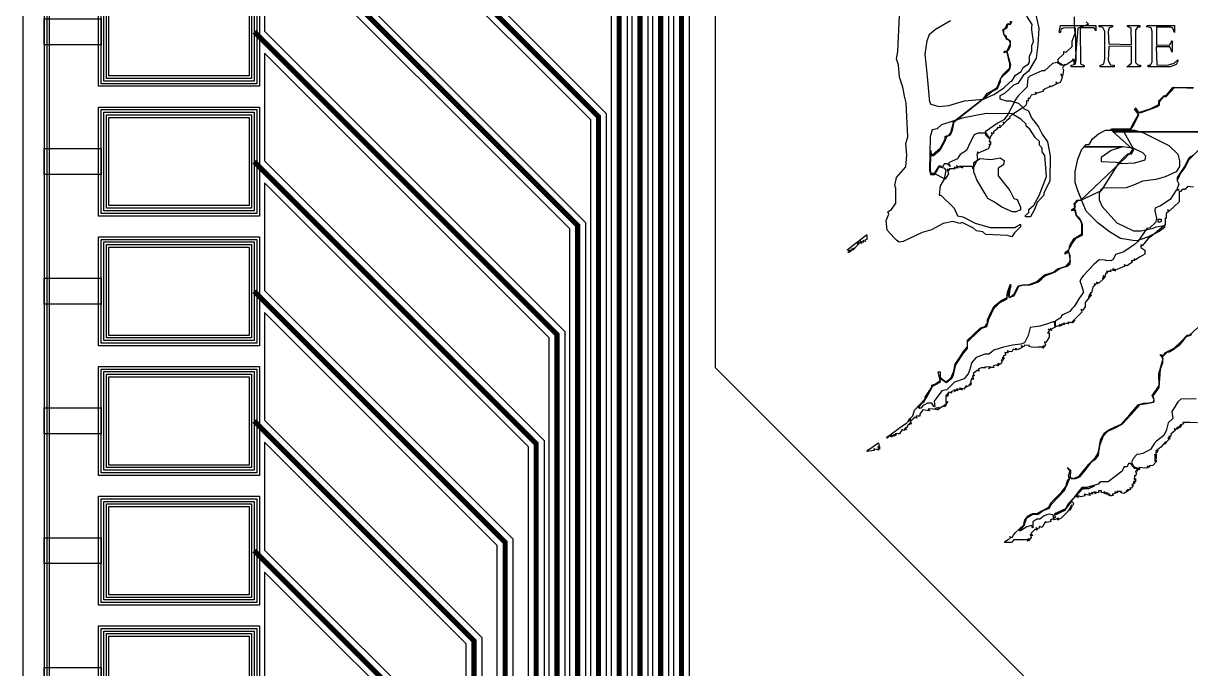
# Model space of a CAD drawing. Extents: x -87611 to 96139, y 77822 to 138139.
# Drawn here: x 86139 to 88389, y 85318 to 86561 of the extents above; entities that cross this region are included whole.
import ezdxf

# ---------------------------------------------------------------- set-up
doc = ezdxf.new("R2010")
doc.units = 0
doc.header["$MEASUREMENT"] = 0
doc.layers.get('0').update_dxf_attribs({"color": 6})
for name, color, linetype in [('L12D0 Etch', 190, 'Continuous'), ('L14D0 Au', 2, 'Continuous'), ('L15D0 PVIA', 7, 'Continuous'), ('L3D0 Base', 3, 'Continuous'), ('L4D0 Cntr', 1, 'Continuous'), ('L7D0 DE', 42, 'Continuous'), ('L8D0 Wire', 5, 'Continuous')]:
    doc.layers.add(name, color=color, linetype=linetype)

# ---------------------------------------------------------------- blocks, each defined once
blk = doc.blocks.new('_128TRCE200')
at = {"layer": 'L14D0 Au'}
blk.add_lwpolyline([(-1631.348, 3069.8), (-2227.174, 3665.626), (-3069.8, 3665.626), (-3367.713, 3367.713), (-3923.773, 3923.773), (-3898.57, 3948.975), (-3898.57, 4020.192), (-3948.975, 4070.598), (-4020.192, 4070.598), (-4045.395, 4045.395), (-4490, 4490), (-4490, 4535), (-4376.213, 4535), (-3557.601, 3716.388), (-196.132, 3716.388)], dxfattribs=at)
for points in [[(582.795, 2979.887), (-183.706, 3746.388), (-3545.175, 3746.388), (-4333.787, 4535), (-4126.213, 4535), (-3347.601, 3756.388), (-179.564, 3756.388), (586.582, 2990.242), (586.582, 2983.674)], [(616.582, 2971.247), (616.582, 3002.669), (-167.137, 3786.388), (-3335.175, 3786.388), (-4083.787, 4535), (-3876.213, 4535), (-3137.601, 3796.388), (-162.995, 3796.388), (626.582, 3006.811), (626.582, 2981.247)], [(656.582, 2968.821), (656.582, 3019.237), (-150.569, 3826.388), (-3125.175, 3826.388), (-3833.787, 4535), (-3626.213, 4535), (-2927.601, 3836.388), (-146.427, 3836.388), (666.582, 3023.379), (666.582, 2978.821)], [(696.582, 2966.395), (696.582, 3035.806), (-134, 3866.388), (-2915.175, 3866.388), (-3583.787, 4535), (-3376.213, 4535), (-2717.601, 3876.388), (-129.858, 3876.388), (706.582, 3039.948), (706.582, 2976.395)], [(736.582, 2963.968), (736.582, 3052.374), (-117.432, 3906.388), (-2705.175, 3906.388), (-3333.787, 4535), (-3126.213, 4535), (-2507.601, 3916.388), (-113.289, 3916.388), (746.582, 3056.516), (746.582, 2973.968)], [(776.582, 2961.542), (776.582, 3068.943), (-100.863, 3946.388), (-2495.175, 3946.388), (-3083.787, 4535), (-2876.213, 4535), (-2297.601, 3956.388), (-96.721, 3956.388), (786.582, 3073.085), (786.582, 2971.542)], [(816.582, 2959.115), (816.582, 3085.511), (-84.294, 3986.388), (-2285.175, 3986.388), (-2833.787, 4535), (-2626.213, 4535), (-2087.601, 3996.388), (-80.152, 3996.388), (826.582, 3089.654), (826.582, 2969.115)], [(489.671, 2377.647), (482.6, 2384.718), (622.254, 2524.371), (449.013, 2697.612), (465.65, 2714.249), (614.142, 2714.249), (856.582, 2956.689), (856.582, 3102.08), (-67.726, 4026.388), (-2075.175, 4026.388), (-2583.787, 4535), (-2376.213, 4535), (-1897.601, 4056.388), (-55.3, 4056.388), (886.582, 3114.506), (886.582, 2944.263), (551.543, 2609.224), (636.396, 2524.371)], [(678.823, 2524.371), (593.97, 2609.224), (916.582, 2931.836), (916.582, 3126.933), (-42.873, 4086.388), (-1885.175, 4086.388), (-2333.787, 4535), (-2126.213, 4535), (-1707.601, 4116.388), (-30.447, 4116.388), (996.079, 3089.862), (996.079, 2841.628)], [(1026.079, 2829.202), (1026.079, 3102.288), (-18.02, 4146.388), (-1695.175, 4146.388), (-2083.787, 4535), (-1876.213, 4535), (-1497.601, 4156.388), (-13.878, 4156.388), (1036.079, 3106.43), (1036.079, 2839.202)], [(1066.079, 2826.775), (1066.079, 3118.857), (-1.452, 4186.388), (-1485.175, 4186.388), (-1833.787, 4535), (-1626.213, 4535), (-1287.601, 4196.388), (2.69, 4196.388), (1076.079, 3122.999), (1076.079, 2836.775)]]:
    blk.add_lwpolyline(points, close=True, dxfattribs=at)
at = {"layer": 'L3D0 Base', "const_width": 10}
blk.add_lwpolyline([(-2375, 4555), (-1891.388, 4071.388), (-49.086, 4071.388)], dxfattribs=at)
at = {"layer": 'L8D0 Wire', "const_width": 10}
for points in [[(-4375, 4555), (-3551.388, 3731.388), (-189.919, 3731.388), (561.582, 2979.887), (512.157, 2930.463)], [(-4125, 4555), (-3341.388, 3771.388), (-173.35, 3771.388), (601.582, 2996.456), (601.582, 2977.461), (533.371, 2909.249)], [(-3875, 4555), (-3131.388, 3811.388), (-156.782, 3811.388)], [(-3625, 4555), (-2921.388, 3851.388), (-140.213, 3851.388)], [(-3375, 4555), (-2711.388, 3891.388), (-123.645, 3891.388)], [(-3125, 4555), (-2501.388, 3931.388), (-107.076, 3931.388)], [(-2875, 4555), (-2291.388, 3971.388), (-90.508, 3971.388)], [(-2625, 4555), (-2081.388, 4011.388), (-73.939, 4011.388)], [(-2125, 4555), (-1701.388, 4131.388), (-24.234, 4131.388), (1011.079, 3096.075), (1011.079, 2835.415), (809.142, 2633.478)], [(-1875, 4555), (-1491.388, 4171.388), (-7.665, 4171.388), (1051.079, 3112.643), (1051.079, 2832.988), (830.355, 2612.264)]]:
    blk.add_lwpolyline(points, dxfattribs=at)
blk = doc.blocks.new('_LOGO_BEEST')
at = {"layer": 'L14D0 Au'}
for points in [[(-564.441, 247.902), (-593.185, 231.329), (-605.342, 220.901), (-610.233, 209.457), (-614.128, 183.758), (-611.57, 159.954), (-608.305, 126.419), (-605.44, 97.675), (-605.112, 91.288), (-602.329, 86.894), (-586.797, 82.557), (-567.634, 84.284), (-537.293, 93.481), (-500.564, 96.559), (-480.984, 105.895), (-462.239, 118.174), (-449.229, 129.957), (-446.134, 131.21), (-439.074, 142.782), (-428.031, 150.349), (-424.028, 157.828), (-414.332, 164.591), (-411.986, 167.938), (-411.96, 174.006), (-411.937, 180.074), (-407.466, 188.72), (-407.423, 199.876), (-404.386, 207.861), (-407.38, 230.217), (-407.312, 235.459), (-407.241, 240.7), (-416.985, 256.535)], [(-400.858, 262.027), (-394.024, 233.411), (-395.819, 201.473), (-399.134, 175.542), (-414.16, 150.952), (-424.155, 142.177), (-434.575, 127.032), (-442.73, 123.931), (-460.23, 107.938), (-469.425, 103.182), (-469.425, 97.383), (-457.078, 93.683), (-449.245, 93.683), (-433.408, 88.98), (-422.696, 77.928), (-413.915, 74.291), (-408.078, 60.947), (-394.824, 43.381), (-387.58, 29.144), (-377.416, 14.367), (-372.02, -12.51), (-372.813, -60.417), (-384.79, -84.398), (-384.79, -88.433), (-397.542, -102.268), (-402.459, -116.203), (-410.475, -129.881), (-419.921, -129.881), (-419.921, -127.182), (-413.534, -121.402), (-413.534, -115.793), (-403.844, -107.64), (-393.181, -88.774), (-379.45, -52.44), (-382.699, -12.158), (-387.984, -4.613), (-387.984, 2.05), (-392.673, 8.25), (-392.775, 14.879), (-401.193, 22.622), (-411.555, 38.59), (-418.325, 44.675), (-418.325, 48.344), (-428.705, 58.043), (-446.271, 68.727), (-495.774, 68.868), (-542.084, 60.038), (-582.006, 46.976), (-589.991, 39.726), (-600.004, 37.619), (-603.395, 24.219), (-604.843, -39.804), (-603.192, -48.44), (-594.781, -48.337), (-585.918, -33.74), (-577.216, -35.873), (-573.13, -39.863), (-576.808, -57.221), (-584.027, -69.996), (-586.026, -88.36), (-583.178, -88.36), (-557.366, -113.253), (-550.826, -128.038), (-540.487, -130.207), (-516.534, -142.338), (-487.79, -150.68), (-440.26, -150.637), (-429.503, -143.989), (-429.503, -149.359), (-441.075, -160.931), (-446.015, -168.471), (-454.255, -166.226), (-496.244, -164.21), (-502.162, -159.053), (-514.535, -157.161), (-520.065, -152.156), (-541.651, -141.296), (-546.187, -143.037), (-560.061, -139.152), (-578.298, -142.938), (-601.169, -155.076), (-618.735, -160.506), (-655.463, -177.478), (-663.447, -179.196), (-668.238, -174.801), (-668.238, -174.805), (-673.028, -170.411), (-686.234, -155.902), (-688.396, -137.067), (-683.209, -124.718), (-684.871, -120.387), (-678.301, -115.786), (-669.896, -103.533), (-669.439, -74.789), (-671.985, -69.867), (-668.651, -54.029), (-650.748, -33.553), (-648.529, -10.913), (-650.244, 11.443), (-646.772, 24.218), (-649.828, 89.691), (-653.337, 102.466), (-656.467, 120.032), (-662.537, 139.194), (-664.705, 163.148), (-668.411, 174.326), (-665.606, 188.698), (-662.947, 257.704)]]:
    blk.add_lwpolyline(points, dxfattribs=at)
for points in [[(-332.093, 159.155), (-332.093, 162.003), (-324.157, 163.995), (-322.404, 171.132), (-323.31, 233.411), (-343.971, 234.38), (-351.207, 232.564), (-353.236, 224.479), (-354.766, 226.01), (-352.572, 239), (-284.186, 239), (-284.284, 228.62), (-287.539, 234.209), (-314.59, 234.209), (-313.729, 164.745), (-306.543, 161.592), (-306.543, 159.155)], [(-197.953, 159.157), (-224.301, 159.259), (-215.519, 165.812), (-215.519, 199.17), (-259.433, 198.282), (-260.247, 171.134), (-256.159, 163.15), (-249.053, 162.129), (-249.053, 159.158), (-276.2, 159.158), (-276.2, 160.376), (-276.202, 160.375), (-276.202, 161.593), (-269.024, 164.746), (-266.998, 174.327), (-266.666, 227.024), (-270.691, 235.009), (-277.797, 236.029), (-277.797, 239.001), (-252.247, 239.001), (-252.247, 236.023), (-258.627, 233.998), (-260.387, 226.987), (-259.433, 203.071), (-215.402, 202.182), (-216.317, 233.412), (-223.503, 236.565), (-223.503, 239.001), (-199.55, 239.001), (-199.55, 235.807), (-204.228, 235.807), (-207.534, 229.63), (-207.534, 167.369), (-202.515, 162.351), (-197.953, 162.351)], [(-183.58, 159.157), (-183.582, 162.351), (-178.904, 162.351), (-175.598, 168.528), (-175.64, 227.024), (-177.608, 234.373), (-186.723, 236.196), (-184.989, 239.001), (-132.481, 239.001), (-132.581, 232.214), (-132.683, 225.428), (-135.833, 233.322), (-139.666, 235.758), (-153.639, 235.784), (-167.612, 235.807), (-167.612, 200.547), (-141.347, 201.474), (-137.318, 209.459), (-137.395, 187.102), (-141.906, 197.482), (-167.719, 197.482), (-166.812, 163.149), (-146.053, 162.133), (-133.278, 165.848), (-126.092, 172.489), (-126.092, 170.125), (-129.542, 163.677), (-140.361, 159.157)], [(-204.896, -176.19), (-213.151, -175.901), (-224.798, -173.79), (-224.772, -173.792), (-236.419, -171.681), (-258.182, -158.752), (-280.194, -141.858), (-302.751, -119.367), (-318.102, -81.176), (-324.273, -63.61), (-324.273, -42.561), (-318.958, -18.898), (-311.047, 0.265), (-306.875, 4.689), (-232.99, 4.689), (-254.644, -2.385), (-273.806, -15.969), (-273.806, -23.688), (-245.062, -24.644), (-235.481, -27.551), (-208.936, -25.781), (-189.171, -20.458), (-188.116, -13.045), (-193.962, -6.572), (-211.991, 2.537), (-232.99, 4.689), (-306.875, 4.689), (-302.762, 9.048), (-297.233, 9.048), (-290.462, 20.003), (-279.317, 29.788), (-265.833, 36.973), (-237.887, 36.994), (-209.942, 36.994), (-193.973, 32.517), (-143.549, 7.193), (-126.415, -9.535), (-122.929, -22.091), (-122.929, -32.892), (-129.312, -43.219), (-150.875, -52.837), (-168.44, -57.79), (-193.991, -61.493), (-208.363, -67.917), (-225.928, -74.461), (-269.044, -75.01), (-274.878, -77.619), (-277.827, -85.376), (-277.755, -97.144), (-271.921, -109.919), (-243.892, -141.352), (-211.837, -157.028), (-197.182, -157.025), (-173.553, -152.096), (-168.192, -149.227), (-151.671, -147.035), (-151.671, -150.478), (-162.051, -158.276), (-184.541, -169.508)], [(-437.638, -120.3), (-444.674, -120.215), (-455.181, -115.731), (-455.181, -115.73), (-465.688, -111.246), (-479.805, -101.669), (-492.612, -94.592), (-497.768, -85.967), (-513.489, -58.82), (-519.391, -43.131), (-519.727, -25.457), (-506.952, -17.94), (-486.192, -19.395), (-468.771, -16.563), (-461.248, -21.493), (-462.239, -30.033), (-472.496, -36.463), (-472.619, -51.236), (-450.17, -79.07), (-442.344, -94.514), (-435.954, -96.542), (-429.503, -111.125), (-429.503, -116.593)], [(-162.51, -140.839), (-164.419, -138.93), (-164.419, -134.672), (-158.032, -134.672), (-158.032, -139.121)]]:
    blk.add_lwpolyline(points, close=True, dxfattribs=at)
at = {"layer": 'L3D0 Base'}
for points in [[(-97.256, -10.91), (-106.607, -20.492), (-113.053, -33.426), (-127.687, -55.246), (-127.653, -57.831), (-127.616, -60.414), (-124.537, -54.026), (-121.462, -47.639), (-111.893, -34.864), (-105.187, -20.492), (-86.309, -1.329)], [(-64.9, 33.968), (-250.872, 33.968), (-256.259, 38.849), (-253.408, 39.389), (-217.718, 39.389), (-210.233, 52.834), (-202.744, 66.28), (-202.744, 68.26), (-209.703, 77.673), (-208.402, 78.893), (-207.098, 80.109), (-206.462, 78.338), (-205.823, 76.569), (-201.802, 71.071), (-179.589, 78.138), (-175.597, 80.128), (-171.605, 82.115), (-162.822, 86.238), (-162.822, 93.436), (-153.197, 103.061), (-150.362, 103.963), (-147.53, 104.861), (-135.516, 119.233), (-96.249, 119.233)], [(-95.678, -72.734), (-102, -72.129), (-108.322, -71.527), (-106.978, -72.874), (-112.517, -77.078), (-115.115, -77.131), (-117.713, -77.181), (-121.662, -81.938), (-122.678, -81.311), (-123.695, -80.687), (-123.723, -90.932), (-123.761, -101.181), (-132.993, -109.986), (-142.228, -118.788), (-146.055, -116.592), (-143.809, -119.081), (-148.45, -123.719), (-148.45, -133.259), (-149.648, -132.523), (-150.845, -131.784), (-150.683, -140.813), (-150.602, -145.501), (-157.731, -151.268), (-170.657, -162.271), (-177.84, -168.257), (-183.083, -171.619), (-194.966, -185.832), (-197.417, -184.316), (-197.417, -189.241), (-189.966, -194.125), (-189.966, -201.782), (-198.783, -207.424), (-207.604, -213.063), (-211.218, -210.83), (-208.942, -214.517), (-213.121, -214.897), (-214.437, -214.666), (-215.753, -214.439), (-214.044, -217.202), (-223.778, -224.4), (-229.891, -222.8), (-229.108, -224.07), (-228.322, -225.339), (-245.261, -232.213), (-251.446, -230.186), (-249.051, -232.045), (-246.656, -233.907), (-251.761, -233.283), (-256.867, -232.663), (-255.251, -235.276), (-261.028, -235.657), (-262.344, -235.426), (-263.66, -235.198), (-261.639, -238.473), (-264.957, -238.473), (-265.999, -242.615), (-267.038, -246.76), (-269.368, -242.992), (-271.108, -249.654), (-267.415, -247.833), (-278.54, -257.689), (-282.751, -256.073), (-281.775, -257.651), (-280.801, -259.233), (-282.891, -259.42), (-284.981, -259.61), (-287.613, -259.152), (-286.715, -260.608), (-285.814, -262.065), (-290.236, -265.732), (-291.275, -271.265), (-292.31, -276.798), (-295.261, -276.798), (-293.221, -282.113), (-296.624, -280.011), (-298.517, -284.948), (-294.568, -282.509), (-304.942, -295.091), (-304.942, -303.234), (-309.951, -310.386), (-312.889, -308.571), (-311.938, -311.047), (-310.99, -313.524), (-321.095, -323.507), (-331.203, -333.488), (-324.903, -328.697), (-329.513, -334.558), (-338.308, -333.266), (-336.424, -336.311), (-346.293, -334.863), (-344.34, -338.023), (-349.655, -335.983), (-349.655, -339.417), (-352.131, -338.466), (-354.611, -337.518), (-352.661, -340.674), (-359.158, -340.674), (-369.391, -346.896), (-370.948, -345.932), (-372.504, -344.972), (-369.89, -349.201), (-375.907, -346.893), (-373.636, -349.164), (-377.192, -353.449), (-374.407, -353.449), (-374.469, -362.232), (-380.582, -372.437), (-382.893, -371.009), (-381.44, -376.604), (-384.032, -379.798), (-386.62, -382.991), (-384.294, -378.506), (-388.779, -381.276), (-395.965, -381.538), (-403.151, -381.797), (-408.328, -381.02), (-413.505, -380.247), (-412.776, -379.065), (-412.046, -377.886), (-421.462, -377.618), (-423.215, -380.456), (-428.426, -378.456), (-426.415, -381.71), (-430.245, -383.759), (-434.075, -385.811), (-436.663, -384.816), (-439.249, -383.824), (-437.084, -387.324), (-443.89, -385.165), (-445.93, -390.483), (-450.571, -389.557), (-455.208, -388.627), (-453.265, -391.774), (-455.355, -391.961), (-457.445, -392.152), (-459.728, -391.812), (-458.82, -394.173), (-457.913, -396.537), (-460.373, -397.482), (-462.834, -398.424), (-460.894, -403.476), (-462.747, -402.332), (-464.596, -401.187), (-462.694, -406.146), (-466.761, -406.146), (-464.746, -408.161), (-466.408, -411.271), (-468.071, -414.377), (-470.292, -413.526), (-472.515, -412.671), (-473.61, -414.446), (-474.708, -416.22), (-470.525, -413.635), (-472.94, -417.54), (-477.409, -415.827), (-479.795, -416.741), (-482.181, -417.658), (-481.295, -419.087), (-480.412, -420.518), (-485.131, -420.518), (-490.982, -422.415), (-486.491, -419.221), (-497.969, -419.545), (-496.818, -421.407), (-505.354, -420.946), (-511.031, -423.868), (-509.942, -425.633), (-508.851, -427.395), (-512.163, -425.349), (-516.439, -428.715), (-520.718, -432.077), (-519.028, -436.484), (-521.822, -436.484), (-520.02, -443.371), (-521.754, -442.301), (-523.488, -441.228), (-524.545, -444.565), (-525.606, -447.902), (-523.765, -449.743), (-526.538, -452.013), (-529.308, -454.287), (-525.316, -452.266), (-525.316, -453.969), (-530.281, -456.536), (-535.246, -459.106), (-533.022, -454.848), (-535.954, -458.407), (-538.889, -461.966), (-542.881, -461.061), (-546.874, -460.16), (-544.478, -461.994), (-542.083, -463.824), (-547.472, -462.758), (-552.862, -461.694), (-551.661, -463.631), (-550.463, -465.571), (-554.06, -464.43), (-557.653, -463.288), (-555.161, -467.318), (-556.86, -466.267), (-558.56, -465.219), (-563.622, -467.159), (-562.038, -469.722), (-567.855, -468.2), (-570.138, -471.014), (-572.424, -473.827), (-570.443, -472.639), (-568.466, -471.45), (-570.362, -476.388), (-573.222, -474.622), (-573.222, -487.772), (-570.028, -485.8), (-570.028, -487.46), (-573.621, -490.95), (-577.214, -494.443), (-572.726, -491.882), (-573.868, -493.726), (-575.006, -495.569), (-579.722, -495.569), (-588.268, -501.158), (-587.179, -499.393), (-586.094, -497.627), (-594.69, -499.271), (-588.393, -501.903), (-597.799, -500.918), (-607.206, -499.935), (-604.67, -504.04), (-617.779, -502.281), (-623.256, -510.639), (-623.256, -514.13), (-626.584, -514.033), (-629.912, -513.933), (-629.032, -518.162), (-632.566, -515.979), (-637.107, -520.33), (-641.645, -524.681), (-640.073, -528.782), (-642.026, -529.989), (-643.978, -531.193), (-641.339, -526.708), (-644.767, -529.718), (-648.198, -532.725), (-646.695, -535.157), (-651.669, -537.066), (-650.525, -538.922), (-649.377, -540.775), (-651.22, -539.636), (-653.067, -538.498), (-653.067, -541.779), (-655.225, -540.949), (-657.383, -540.123), (-662.791, -548.372), (-664.716, -548.132), (-666.64, -547.889), (-668.73, -548.079), (-670.819, -548.266), (-668.867, -551.426), (-671.609, -550.375), (-674.35, -549.32), (-673.287, -551.042), (-672.223, -552.761), (-679.116, -550.958), (-676.851, -554.619), (-679.35, -553.659), (-681.851, -552.701), (-684.262, -554.704), (-686.676, -556.706), (-688.011, -555.371), (-663.446, -537.238), (-656.26, -532.391), (-649.074, -527.541), (-645.082, -524.191), (-641.09, -520.845), (-643.485, -522.027), (-645.881, -523.212), (-641.427, -518.424), (-636.976, -513.634), (-633.901, -502.755), (-623.521, -491.814), (-613.144, -480.873), (-613.144, -477.866), (-600.369, -458.207), (-600.369, -454.265), (-596.776, -453.152), (-593.183, -452.035), (-588.729, -448.9), (-584.279, -445.763), (-585.826, -440.476), (-587.947, -428.5), (-584.4, -428.5), (-584.4, -439.516), (-573.331, -447.959), (-568.672, -444.643), (-564.015, -441.325), (-557.64, -427.701), (-555.369, -414.103), (-547.316, -401.739), (-539.26, -389.376), (-535.48, -384.863), (-531.703, -380.35), (-531.703, -367.515), (-519.508, -356.091), (-507.316, -344.663), (-502.563, -343.001), (-497.81, -341.335), (-495.592, -338.304), (-493.378, -335.272), (-493.378, -328.806), (-487.018, -315.794), (-480.662, -302.779), (-473.682, -297.062), (-466.702, -291.342), (-455.052, -285.787), (-454.931, -280.894), (-454.803, -275.997), (-451.721, -268.012), (-448.637, -260.028), (-449.585, -267.214), (-450.53, -274.4), (-452.208, -284.78), (-449.095, -284.78), (-445.234, -281.745), (-441.373, -278.707), (-437.633, -270.726), (-433.897, -262.745), (-429.103, -261.787), (-424.312, -260.826), (-414.101, -260.826), (-406.232, -258.175), (-398.363, -255.521), (-383.052, -241.851), (-374.591, -239.39), (-366.129, -236.932), (-362.009, -233.689), (-357.886, -230.448), (-341.502, -225.155), (-333.362, -215.48), (-334.428, -207.443), (-335.492, -199.405), (-337.026, -197.871), (-343.27, -201.77), (-343.27, -198.782), (-335.822, -192.924), (-334.69, -188.417), (-333.561, -183.911), (-325.776, -171.578), (-311.333, -163.114), (-311.333, -142.448), (-313.167, -138.961), (-315, -135.471), (-322.239, -126.766), (-324.423, -116.82), (-327.461, -117.612), (-330.495, -118.407), (-330.495, -115.622), (-327.51, -114.028), (-324.529, -112.431), (-325.312, -108.327), (-326.098, -104.222), (-320.418, -97.944), (-313.375, -97.944), (-273.403, -79.003), (-238.646, -24.63), (-239.572, -24.35), (-238.553, -24.487), (-230.687, -16.503), (-222.824, -8.518), (-218.941, -8.518), (-212.048, 0.246), (-214.375, 0.901), (-250.872, 33.968), (-64.9, 33.968)], [(-88.595, -526.983), (-102.496, -526.727), (-116.391, -526.474), (-115.642, -527.681), (-114.897, -528.888), (-121.047, -530.838), (-125.323, -536.302), (-119.123, -531.511), (-120.314, -533.501), (-121.509, -535.488), (-128.105, -539.019), (-125.885, -534.705), (-130.429, -540.247), (-131.726, -539.075), (-133.024, -537.899), (-132.02, -539.664), (-131.012, -541.429), (-135.341, -545.253), (-139.371, -548.809), (-138.887, -549.589), (-140.827, -554.651), (-143.65, -552.904), (-141.548, -558.384), (-145.777, -555.77), (-144.707, -557.504), (-143.634, -559.239), (-147.914, -563.739), (-152.199, -568.24), (-150.923, -565.844), (-149.654, -563.449), (-154.257, -568.704), (-158.858, -573.96), (-168.439, -582.044), (-164.484, -580.051), (-165.433, -582.521), (-166.378, -584.991), (-167.438, -584.336), (-168.502, -583.682), (-168.155, -590.334), (-167.815, -596.984), (-170.457, -587.402), (-170.651, -594.286), (-170.835, -601.166), (-169.238, -600.177), (-167.641, -599.192), (-167.641, -602.573), (-174.39, -609.322), (-181.707, -609.759), (-179.892, -612.697), (-185.375, -610.595), (-184.399, -612.173), (-183.426, -613.751), (-187.602, -614.181), (-201.562, -613.433), (-200.477, -615.189), (-199.395, -616.945), (-206.156, -616.945), (-205.168, -618.542), (-204.185, -620.139), (-207.906, -620.139), (-206.986, -622.534), (-206.069, -624.929), (-206.986, -627.315), (-207.9, -629.704), (-209.958, -628.432), (-210.42, -636.089), (-207.563, -634.323), (-207.563, -641.088), (-208.995, -640.206), (-210.426, -639.32), (-211.371, -641.79), (-212.322, -644.26), (-210.342, -643.259), (-208.361, -642.261), (-211.465, -644.772), (-214.565, -647.286), (-212.241, -647.286), (-213.979, -650.526), (-215.71, -653.764), (-217.266, -652.803), (-218.822, -651.839), (-217.943, -656.069), (-220.625, -656.09), (-223.307, -656.115), (-224.617, -657.55), (-225.927, -658.982), (-221.935, -656.686), (-221.935, -658.102), (-230.066, -663.429), (-236.354, -661.433), (-235.019, -659.269), (-243.989, -659.269), (-242.171, -662.207), (-247.654, -660.104), (-245.926, -662.899), (-249.263, -663.769), (-252.597, -664.642), (-251.752, -666.015), (-250.9, -667.387), (-253.988, -667.621), (-257.066, -667.852), (-257.066, -664.671), (-260.26, -666.642), (-260.26, -663.604), (-265.219, -661.701), (-264.252, -663.261), (-263.289, -664.82), (-265.759, -663.875), (-268.229, -662.927), (-266.645, -660.366), (-269.842, -661.199), (-273.035, -662.035), (-273.035, -658.47), (-279.423, -658.47), (-279.423, -662.01), (-288.206, -659.97), (-283.415, -663.52), (-292.466, -661.536), (-291.534, -663.049), (-290.598, -664.561), (-297.491, -662.759), (-294.93, -666.897), (-306.885, -664.655), (-305.94, -666.183), (-305.001, -667.712), (-313.232, -669.776), (-316.488, -668.744), (-319.747, -667.708), (-318.668, -669.458), (-317.583, -671.208), (-322.489, -669.327), (-311.208, -655.56), (-308.759, -654.618), (-306.311, -653.679), (-302.054, -653.558), (-297.787, -653.439), (-286.609, -648.867), (-291.4, -649.771), (-296.19, -650.682), (-300.981, -651.468), (-305.772, -652.26), (-312.674, -653.67), (-317.418, -660.117), (-322.161, -666.567), (-335.236, -681.628), (-338.87, -687.217), (-342.5, -692.806), (-362.957, -703.186), (-359.161, -703.186), (-351.405, -699.253), (-343.642, -695.32), (-336.774, -686.419), (-330.751, -678.434), (-328.989, -680.165), (-327.227, -681.893), (-328.243, -684.547), (-329.263, -687.199), (-330.523, -686.419), (-331.79, -685.639), (-332.735, -688.109), (-333.686, -690.576), (-331.949, -689.5), (-330.205, -688.431), (-333.832, -695.202), (-335.504, -695.202), (-334.494, -693.206), (-333.486, -691.209), (-335.944, -694.238), (-338.408, -697.27), (-338.056, -697.837), (-337.815, -697.597), (-338.034, -697.878), (-338.065, -697.84), (-344.565, -704.334), (-351.311, -711.068), (-358.063, -714.679), (-356.981, -712.93), (-355.902, -711.177), (-364.332, -714.383), (-366.974, -712.755), (-369.5, -713.725), (-372.033, -714.695), (-370.327, -717.461), (-378.258, -719.458), (-379.787, -718.506), (-381.318, -717.561), (-384.599, -723.122), (-387.887, -728.686), (-392.783, -726.806), (-394.673, -731.724), (-399.723, -729.791), (-398.438, -731.865), (-397.156, -733.939), (-399.374, -733.175), (-401.591, -732.414), (-405.128, -736.181), (-408.662, -739.952), (-407.654, -742.587), (-406.637, -745.226), (-410.917, -742.581), (-409.809, -745.469), (-408.705, -748.357), (-411.381, -751.32), (-414.064, -754.283), (-415.813, -754.261), (-417.56, -754.237), (-412.769, -750.815), (-416.761, -751.729), (-420.754, -752.646), (-442.087, -752.69), (-446.878, -757.48), (-459.877, -757.48), (-459.877, -756.813), (-459.846, -756.797), (-459.846, -756.127), (-454.248, -752.668), (-448.649, -749.206), (-449.538, -747.765), (-450.43, -746.324), (-445.711, -748.133), (-442.808, -743.617), (-439.901, -739.1), (-431.623, -731.459), (-423.349, -723.818), (-422.323, -719.158), (-421.3, -714.498), (-418.075, -710.4), (-414.853, -706.299), (-410.28, -703.938), (-405.711, -701.574), (-397.895, -701.574), (-374.977, -689.784), (-370.711, -681.613), (-350.325, -660.853), (-346.155, -655.264), (-341.988, -649.675), (-337.978, -636.101), (-335.227, -636.101), (-336.147, -632.446), (-337.064, -628.79), (-333.92, -620.519), (-338.957, -612.946), (-336.022, -615.697), (-333.09, -618.451), (-333.826, -632.649), (-327.539, -634.645), (-316.619, -630.082), (-297.762, -606.559), (-284.713, -593.784), (-279.435, -585.615), (-277.199, -572.821), (-274.966, -560.028), (-268.291, -546.944), (-259.172, -540.45), (-247.22, -535.005), (-235.268, -529.556), (-218.935, -511.067), (-202.598, -492.581), (-192.368, -489.365), (-183.058, -488.28), (-173.751, -487.191), (-171.985, -482.597), (-175.494, -474.897), (-162.027, -455.375), (-162.806, -432.498), (-154.32, -402.984), (-156.977, -400.049), (-159.631, -397.114), (-159.631, -395.271), (-153.281, -396.93), (-151.404, -392.033), (-133.283, -383.2), (-120.642, -370.722), (-108.004, -358.243), (-103.603, -358.243), (-87.491, -343.172)], [(-302.603, 246.02), (-298.639, 241.12), (-298.869, 240.89), (-318.983, 233.828), (-324.279, 171.363), (-325.711, 165.558), (-325.758, 165.543), (-325.758, 171.756), (-327.601, 172.897), (-329.444, 174.035), (-327.167, 170.349), (-330.102, 170.349), (-341.948, 162.311), (-343.192, 163.082), (-344.44, 163.852), (-346.464, 160.066), (-348.491, 156.279), (-346.364, 152.836), (-348.529, 141.29), (-351.517, 145.597), (-349.421, 138.174), (-351.311, 133.617), (-353.198, 129.058), (-357.985, 127.224), (-359.685, 128.272), (-361.382, 129.323), (-360.406, 127.741), (-359.429, 126.163), (-370.692, 120.792), (-372.042, 121.628), (-373.393, 122.461), (-374.463, 120.047), (-380.46, 116.997), (-386.458, 113.943), (-384.811, 112.3), (-390.815, 110.201), (-396.819, 108.105), (-400.977, 109.63), (-399.988, 108.033), (-399.002, 106.436), (-409.07, 104.421), (-412.457, 96.992), (-413.639, 97.722), (-414.822, 98.455), (-414.385, 92.9), (-418.377, 93.698), (-418.19, 92.501), (-418, 91.303), (-418.19, 88.621), (-418.377, 85.942), (-423.183, 81.135), (-445.955, 66.352), (-450.436, 61.87), (-450.274, 60.104), (-455.658, 55.379), (-461.041, 50.651), (-462.326, 51.811), (-463.608, 52.975), (-461.574, 49.41), (-467.347, 44.185), (-468.548, 45.386), (-469.752, 46.587), (-468.685, 41.796), (-474.24, 42.233), (-473.623, 41.216), (-473.011, 40.199), (-481.439, 33.974), (-481.439, 33.35), (-481.46, 30.618), (-483.856, 31.148), (-486.251, 31.682), (-483.849, 29.28), (-488.228, 24.231), (-489.8, 15.448), (-487.05, 15.448), (-487.05, 9.06), (-490.777, 9.06), (-488.759, 7.042), (-492.015, 0.957), (-500.882, -2.963), (-509.749, -6.887), (-511.421, -5.851), (-513.092, -4.819), (-510.984, -8.234), (-513.8, -9.304), (-512.353, -18.932), (-521.373, -37.434), (-522.24, -33.254), (-534.588, -33.092), (-546.933, -32.927), (-540.545, -35.715), (-543.739, -35.063), (-546.933, -34.415), (-553.046, -31.913), (-550.426, -36.152), (-557.316, -34.349), (-556.424, -35.799), (-555.529, -37.246), (-566.894, -37.246), (-566.894, -40.627), (-568.725, -39.498), (-570.552, -38.366), (-569.461, -42.726), (-568.366, -47.087), (-574.934, -57.354), (-595.847, -46.466), (-601.645, -46.535), (-602.967, -39.639), (-602.113, -1.947), (-601.966, -10.109), (-598.464, -10.109), (-583.602, 2.935), (-574.819, 19.434), (-574.819, 24.808), (-571.837, 25.756), (-568.853, 26.701), (-563.594, 32.511), (-558.772, 51.028), (-559.508, 51.764), (-559.97, 52.223), (-500.305, 98.767), (-497.264, 102.756), (-493.128, 108.173), (-484.601, 112.989), (-476.071, 117.801), (-474.54, 119.719), (-473.008, 121.634), (-471.807, 125.627), (-470.603, 129.619), (-464.344, 143.065), (-457.301, 150.104), (-450.262, 157.143), (-450.262, 165.733), (-451.765, 172.426), (-453.272, 179.122), (-454.217, 183.604), (-455.159, 188.086), (-461.839, 185.965), (-459.656, 189.502), (-455.62, 189.502), (-452.033, 196.682), (-448.447, 203.865), (-450.424, 210.1), (-455.913, 211.84), (-461.331, 222.238), (-462.285, 226.349), (-463.243, 230.46), (-457.913, 234.883), (-455.13, 242.2), (-448.665, 242.2), (-448.665, 247.152)]]:
    blk.add_lwpolyline(points, dxfattribs=at)
for points in [[(-762.266, -198.548), (-756.066, -193.52), (-760.058, -195.541), (-761.702, -194.527), (-763.345, -193.511), (-726.109, -165.013), (-725.575, -165.013), (-725.725, -173.531), (-729.739, -174.866), (-727.955, -177.751), (-730.435, -176.8), (-732.911, -175.848), (-732.911, -179.285), (-738.226, -177.246), (-735.706, -181.325), (-742.224, -179.254), (-744.582, -183.072), (-740.895, -180.792), (-740.895, -181.999), (-752.457, -194.556), (-750.311, -190.601), (-755.405, -192.553), (-754.563, -193.395), (-753.72, -194.241), (-759.26, -198.445), (-760.763, -198.498)], [(-725.722, -582.088), (-723.782, -580.123), (-703.369, -565.897), (-702.327, -569.453), (-701.288, -573.015), (-701.02, -577.805), (-702.732, -575.41), (-704.441, -573.015), (-703.699, -576.439), (-702.954, -579.867), (-712.067, -577.253), (-711.35, -580.759)]]:
    blk.add_lwpolyline(points, close=True, dxfattribs=at)
at = {"layer": 'L8D0 Wire'}
for points in [[(-100.846, -12.819), (-105.789, -17.841), (-109.498, -25.102), (-113.665, -33.248), (-127.681, -54.008), (-127.681, -57.872), (-127.503, -60.136), (-124.254, -66.209), (-125.822, -70.713), (-127.266, -74.851), (-127.266, -74.964), (-127.351, -75.088), (-127.394, -75.213), (-125.623, -76.988), (-123.851, -78.759), (-129.322, -78.759), (-140.703, -96.553), (-159.332, -108.592), (-164.154, -110.588), (-168.972, -112.587), (-170.501, -116.564), (-170.557, -116.963), (-170.763, -118.388), (-167.132, -132.545), (-167.444, -133.793), (-167.22, -134.597), (-167.912, -135.655), (-169.216, -140.848), (-180.244, -151.302), (-180.038, -151.508), (-185.762, -152.703), (-203.24, -177.592), (-209.93, -183.571), (-217.915, -188.998), (-229.966, -197.419), (-238.312, -200.12), (-246.659, -202.818), (-251.144, -212.115), (-254.643, -214.691), (-258.501, -214.401), (-260.856, -214.994), (-264.839, -213.927), (-266.13, -213.827), (-277.62, -212.963), (-282.43, -217.015), (-287.242, -221.063), (-308.937, -243.526), (-311.978, -248.316), (-315.016, -253.11), (-311.389, -264.182), (-307.758, -275.254), (-312.34, -281.823), (-316.922, -288.388), (-321.46, -295.761), (-325.995, -303.135), (-330.243, -307.673), (-334.487, -312.214), (-347.924, -319.069), (-350.194, -321.034), (-351.573, -324.627), (-362.433, -331.339), (-362.945, -343.057), (-363.587, -337.867), (-364.233, -332.677), (-366.425, -332.727), (-379.2, -336.841), (-391.975, -340.951), (-401.441, -342.006), (-410.907, -343.057), (-414.569, -359.026), (-421.649, -372.727), (-428.997, -375.521), (-444.673, -377.48), (-453.456, -379.258), (-462.238, -381.033), (-480.818, -386.868), (-485.624, -390.913), (-490.43, -394.955), (-498.05, -394.955), (-514.886, -401.256), (-515.697, -401.636), (-523.719, -411.171), (-525.587, -419.707), (-527.979, -426.095), (-530.374, -432.482), (-534.073, -437.36), (-537.776, -442.238), (-556.355, -448.451), (-571.351, -463.31), (-576.232, -464.38), (-581.11, -465.452), (-595.85, -485.058), (-594.624, -495.559), (-596.408, -495.559), (-598.401, -492.366), (-600.397, -489.172), (-608.513, -489.172), (-616.054, -493.071), (-617.879, -494.365), (-621.519, -498.753), (-624.073, -498.753), (-624.631, -499.149), (-624.422, -498.753), (-625.991, -498.753), (-620.383, -489.97), (-615.072, -486.031), (-607.901, -473.63), (-600.731, -461.226), (-599.371, -456.642), (-591.483, -452.347), (-584.5, -448.542), (-583.667, -447.541), (-583.895, -445.856), (-584.195, -443.661), (-586.216, -435.676), (-584.223, -438.87), (-582.233, -442.064), (-577.211, -446.112), (-571.853, -449.24), (-566.913, -445.08), (-561.969, -440.922), (-560.201, -437.616), (-558.432, -434.313), (-554.028, -415.431), (-539.26, -392.56), (-531.7, -383.534), (-531.7, -370.687), (-528.606, -367.755), (-528.559, -367.269), (-528.559, -366.196), (-526.956, -366.196), (-504.21, -344.654), (-494.482, -341.279), (-492.564, -334.183), (-490.649, -327.088), (-485.515, -316.396), (-480.378, -305.704), (-479.209, -304.647), (-479.177, -304.575), (-478.816, -304.289), (-474.393, -300.29), (-468.402, -294.879), (-461.727, -291.127), (-455.053, -287.378), (-455.053, -280.987), (-452.436, -271.658), (-449.816, -262.327), (-448.369, -263.774), (-451.02, -272.89), (-453.668, -282.004), (-451.971, -283.697), (-450.277, -285.394), (-445.902, -283.856), (-441.532, -282.316), (-431.745, -263.322), (-427.827, -262.23), (-423.913, -261.135), (-417.379, -260.976), (-410.848, -260.814), (-395.815, -256.291), (-388.972, -249.985), (-382.132, -243.679), (-364.03, -236.904), (-358.042, -233.059), (-352.053, -229.21), (-345.666, -227.245), (-339.278, -225.277), (-333.689, -220.396), (-333.689, -205.132), (-336.796, -196.963), (-337.129, -196.751), (-341.674, -200.522), (-341.674, -196.839), (-338.751, -195.719), (-339.294, -195.376), (-337.806, -195.354), (-336.746, -194.948), (-333.44, -188.358), (-330.127, -181.768), (-326.229, -176.562), (-322.327, -171.357), (-316.03, -168.148), (-310.765, -165.459), (-310.191, -164.976), (-310.169, -164.976), (-309.723, -161.713), (-309.723, -145.741), (-312.197, -139.825), (-314.511, -134.285), (-315.59, -132.929), (-317.963, -130.399), (-321.263, -126.89), (-322.383, -121.595), (-323.506, -116.302), (-329.684, -116.863), (-326.094, -114.225), (-326.506, -113.984), (-325.742, -113.966), (-324.095, -112.756), (-324.095, -104.325), (-317.708, -97.938), (-313.385, -97.938), (-236.438, -25.295), (-228.662, -17.335), (-220.051, -8.512), (-215.613, -8.512), (-211.194, 0.036), (-232.998, 38.867), (-225.912, 39.288), (-224.103, 38.967), (-216.396, 39.229), (-214.35, 42.03), (-212.301, 44.827), (-201.731, 65.253), (-201.294, 67.246), (-205.464, 72.115), (-208.096, 76.905), (-204.9, 74.111), (-201.706, 71.316), (-196.871, 71.316), (-168.327, 81.131), (-165.701, 82.373), (-163.817, 83.939), (-161.238, 86.078), (-161.238, 91.833), (-158.362, 95.248), (-157.922, 96.882), (-156.276, 97.727), (-152.969, 101.657), (-148.793, 101.657), (-140.244, 110.621), (-131.695, 119.582), (-97.044, 117.682)], [(-325.701, 255.471), (-325.701, 240.871), (-325.137, 231.623), (-325.012, 223.134), (-330.383, 207.86), (-330.436, 202.589), (-330.458, 200.902), (-330.068, 198.859), (-330.483, 198.429), (-330.505, 197.318), (-340.033, 188.588), (-340.7, 187.899), (-340.784, 187.899), (-342.2, 186.602), (-345.578, 187.899), (-346.473, 187.899), (-346.473, 183.623), (-357.639, 173.462), (-357.639, 169.08), (-357.661, 169.08), (-357.661, 168.696), (-352.471, 165.53), (-347.281, 162.368), (-351.386, 162.368), (-359.233, 167.511), (-367.969, 165.318), (-375.52, 158.254), (-383.074, 151.19), (-388.264, 151.19), (-399.71, 146.23), (-411.157, 141.274), (-413.19, 139.347), (-415.227, 137.423), (-416.733, 123.344), (-416.733, 120.693), (-417.051, 120.378), (-417.089, 120.05), (-433.516, 103.71), (-437.387, 98.48), (-440.702, 93.514), (-440.702, 93.106), (-454.057, 66.901), (-454.057, 66.885), (-457.392, 62.509), (-461.674, 56.895), (-472.312, 51.387), (-497.869, 34.064), (-493.799, 27.555), (-489.732, 21.046), (-496.581, 27.131), (-496.581, 31.426), (-510.744, 31.426), (-514.883, 29.851), (-519.021, 28.279), (-526.366, 12.977), (-533.715, -2.324), (-545.504, -9.766), (-548.324, -14.073), (-551.146, -18.377), (-568.431, -26.293), (-564.782, -33.248), (-571.089, -27.659), (-576.313, -27.659), (-577.988, -30.787), (-579.385, -33.404), (-581.119, -32.977), (-585.47, -31.913), (-586.259, -31.891), (-586.973, -32.186), (-587.516, -32.759), (-595.84, -46.469), (-601.639, -46.538), (-602.961, -39.642), (-602.24, -7.829), (-602.11, -2), (-601.561, -11.709), (-597.387, -11.709), (-584.921, -1.251), (-582.9, 0.683), (-574.941, 16.237), (-571.675, 25.076), (-564.134, 27.945), (-562.418, 32.471), (-560.7, 36.996), (-558.535, 46.578), (-557.824, 50.367), (-557.316, 53.087), (-498.237, 99.743), (-485.031, 111.473), (-479.548, 114.087), (-474.38, 116.554), (-473.813, 117.274), (-467.821, 130.82), (-467.821, 136.593), (-450.362, 153.447), (-449.385, 157.882), (-448.412, 162.318), (-451.818, 176.159), (-455.227, 189.998), (-452.33, 191.894), (-448.659, 198.871), (-448.659, 208.496), (-448.883, 208.736), (-456.643, 213.82), (-456.643, 216.874), (-461.434, 221.664), (-461.434, 230.906), (-455.414, 234.128), (-454.363, 238.307), (-453.315, 242.486), (-451.01, 241.604), (-448.709, 240.718), (-445.209, 247.258)], [(-90.884, -480.629), (-120.408, -481.387), (-126.2, -486.63), (-131.882, -495.98), (-137.562, -505.331), (-135.572, -518.73), (-144.748, -527.35), (-146.825, -535.017), (-148.899, -542.683), (-151.082, -547.068), (-153.269, -551.45), (-167.12, -562.36), (-169.097, -564.338), (-170.972, -566.209), (-174.331, -571.57), (-178.704, -578.541), (-186.308, -582.353), (-193.915, -586.164), (-199.647, -587.206), (-205.38, -588.244), (-211.88, -595.38), (-215.797, -602.966), (-213.639, -607.005), (-211.48, -611.04), (-206.69, -613.13), (-201.899, -615.217), (-208.801, -615.342), (-212.831, -610.551), (-216.864, -605.76), (-221.339, -605.76), (-221.932, -606.665), (-223.672, -612.148), (-229.735, -612.148), (-230.231, -612.843), (-233.762, -620.594), (-260.672, -640.892), (-262.297, -640.892), (-262.543, -641.076), (-263.526, -640.892), (-275.393, -640.892), (-276.344, -641.593), (-279.526, -645.424), (-301.402, -652.07), (-311.17, -652.07), (-319.364, -662.051), (-327.56, -672.031), (-337.634, -683.549), (-342.668, -692.884), (-364.014, -702.372), (-362.374, -709.361), (-363.977, -710.353), (-365.58, -711.342), (-365.58, -705.559), (-367.872, -704.515), (-373.299, -703.326), (-376.234, -703.657), (-379.085, -704.739), (-383.564, -706.442), (-392.421, -712.752), (-396.127, -712.752), (-396.707, -712.768), (-397.667, -712.784), (-405.502, -717.917), (-405.527, -723.871), (-405.237, -725.322), (-405.533, -725.24), (-405.555, -729.526), (-406.956, -727.315), (-408.356, -725.1), (-412.919, -726.214), (-417.482, -727.324), (-429.39, -735.115), (-431.682, -735.115), (-426.624, -729.897), (-426.686, -729.881), (-421.63, -724.663), (-421.028, -721.497), (-420.429, -718.332), (-416.98, -709.954), (-405.989, -703.161), (-395.082, -703.161), (-394.274, -702.734), (-386.938, -696.961), (-380.223, -694.272), (-373.508, -691.587), (-371.331, -687.38), (-369.157, -683.172), (-357.025, -670.438), (-344.895, -657.703), (-342.65, -652.887), (-340.401, -648.069), (-337.606, -641.681), (-334.815, -635.294), (-335.192, -632.898), (-335.573, -630.503), (-331.493, -634.473), (-331.428, -634.498), (-322.676, -634.498), (-318.459, -632.577), (-314.243, -630.653), (-303.083, -616.228), (-291.917, -601.809), (-284.027, -596.631), (-279.158, -589.679), (-277.673, -579.218), (-276.192, -568.764), (-272.77, -560.508), (-269.343, -552.258), (-260.84, -543.329), (-247.008, -536.617), (-233.176, -529.902), (-215.975, -510.839), (-198.768, -491.776), (-186.024, -489.634), (-173.283, -487.485), (-171.621, -485.829), (-171.621, -482.494), (-172.407, -480.439), (-174.103, -475.967), (-168.18, -467.371), (-162.264, -458.772), (-161.019, -441.64), (-159.781, -424.507), (-157.389, -418.12), (-154.994, -411.732), (-154.922, -406.062), (-154.856, -400.548), (-155.649, -399.593), (-158.846, -396.369), (-156.372, -397.314), (-154.148, -398.159), (-153.815, -398.159), (-146.311, -390.174), (-142.125, -390.174), (-141.093, -389.622), (-132.512, -383.799), (-123.387, -377.599), (-122.626, -376.832), (-116.472, -369.527), (-109.819, -361.642), (-99.115, -356.562)]]:
    blk.add_lwpolyline(points, dxfattribs=at)
blk = doc.blocks.new('128PAD')
at = {"layer": 'L14D0 Au'}
blk.add_lwpolyline([(-90, 10), (-90, 290), (90, 290), (90, 10)], close=True, dxfattribs=at)
at = {"layer": 'L15D0 PVIA'}
blk.add_lwpolyline([(-85, 15), (-85, 285), (85, 285), (85, 15)], close=True, dxfattribs=at)
at = {"layer": 'L3D0 Base'}
for points in [[(-25, 300), (-25, 410), (25, 410), (25, 300)], [(-100, 0), (-100, 300), (100, 300), (100, 0)]]:
    blk.add_lwpolyline(points, close=True, dxfattribs=at)
at = {"layer": 'L4D0 Cntr'}
blk.add_lwpolyline([(-95, 5), (-95, 295), (95, 295), (95, 5)], close=True, dxfattribs=at)
at = {"layer": 'L8D0 Wire'}
blk.add_lwpolyline([(-105, -5), (-105, 305), (105, 305), (105, -5)], close=True, dxfattribs=at)
blk = doc.blocks.new('_128PADS')
at = {"rotation": 90}
for p in [(-4550, 2875), (-4550, 2625), (-4550, 2375), (-4550, 2125), (-4550, 1875), (-4550, 1625)]:
    blk.add_blockref('128PAD', p, dxfattribs=at)
blk = doc.blocks.new('$128_200_C')
at = {"layer": 'L12D0 Etch'}
blk.add_lwpolyline([(0, 0), (0, 9950), (50, 9950), (50, 50), (9950, 50), (9950, 9950), (0, 9950), (0, 10000), (10000, 10000), (10000, 0)], close=True, dxfattribs=at)
at = {"layer": 'L3D0 Base'}
blk.add_lwpolyline([(0, 0), (0, 9960), (40, 9960), (40, 40), (9960, 40), (9960, 9960), (0, 9960), (0, 10000), (10000, 10000), (10000, 0)], close=True, dxfattribs=at)
at = {"layer": 'L4D0 Cntr'}
blk.add_lwpolyline([(0, 0), (0, 9955), (45, 9955), (45, 45), (9955, 45), (9955, 9955), (0, 9955), (0, 10000), (10000, 10000), (10000, 0)], close=True, dxfattribs=at)
at = {"layer": 'L7D0 DE'}
blk.add_lwpolyline([(0, 0), (0, 9960), (40, 9960), (40, 40), (9960, 40), (9960, 9960), (0, 9960), (0, 10000), (10000, 10000), (10000, 0)], close=True, dxfattribs=at)
for name, p in [('_128PADS', (5000, 5000)), ('_LOGO_BEEST', (2351.513, 7648.487))]:
    blk.add_blockref(name, p)
at = {"yscale": -1, "rotation": 270}
blk.add_blockref('_128TRCE200', (5000, 5000), dxfattribs=at)

msp = doc.modelspace()

# ---------------------------------------------------------------- block references
at = {"linetype": 'Continuous'}
msp.add_blockref('$128_200_C', (86138.6, 78670.1), dxfattribs=at)

doc.saveas('drawing.dxf')
